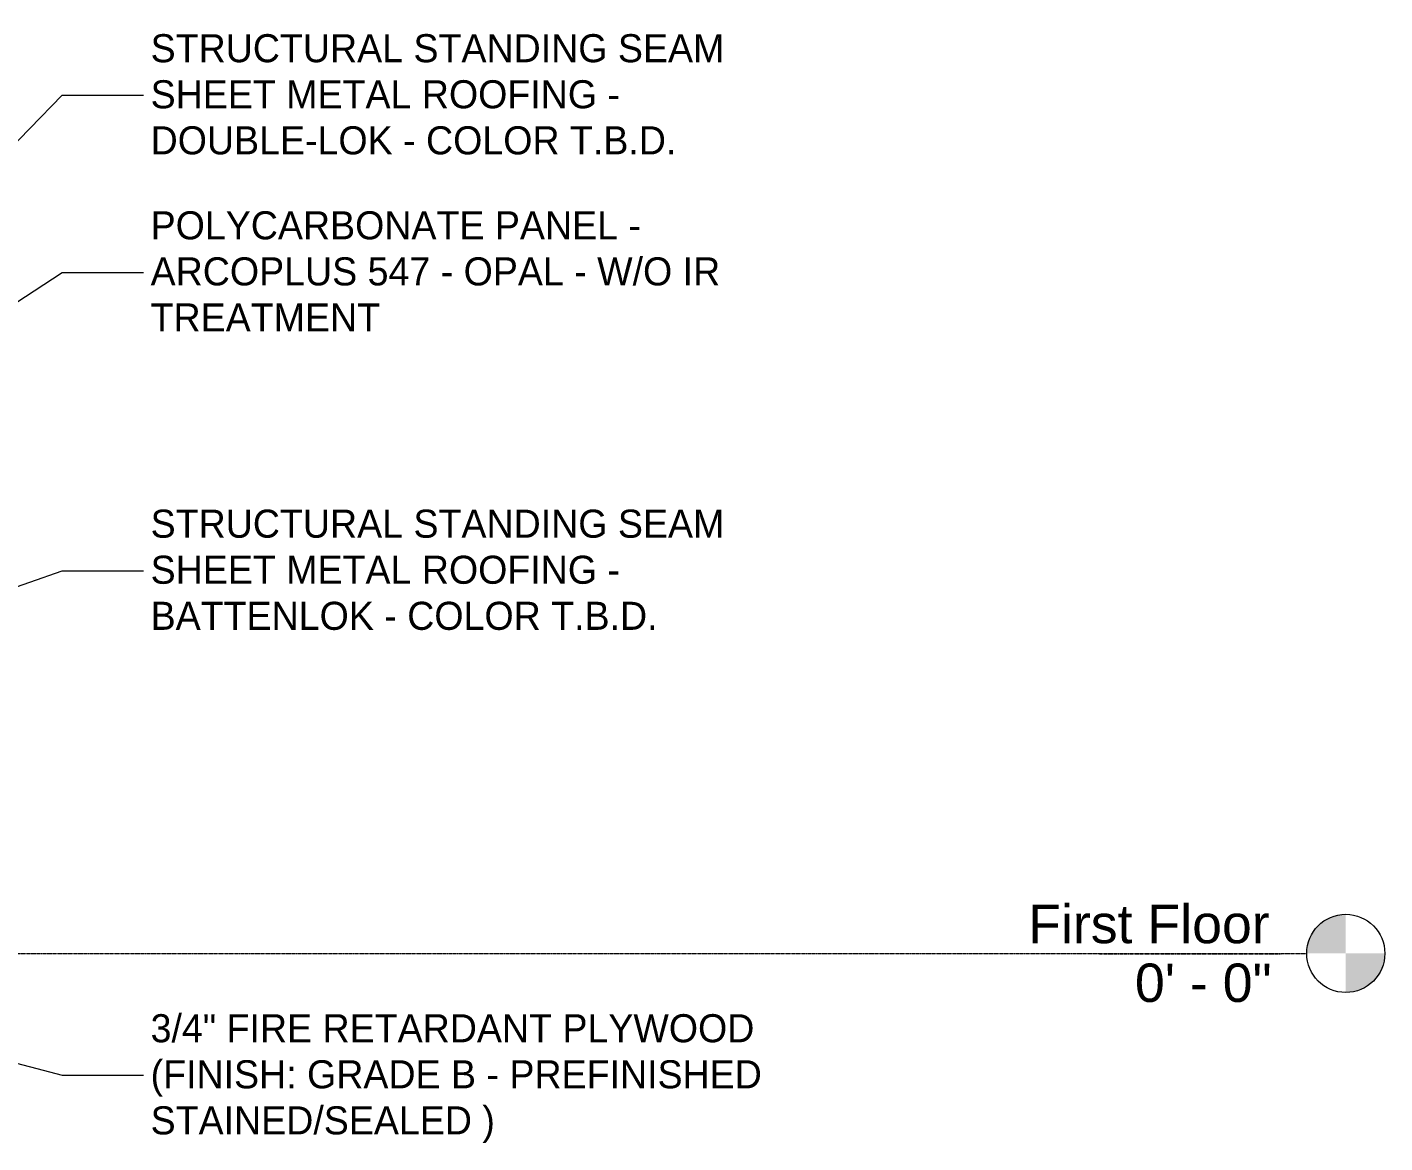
# Model space of a CAD drawing. Header units: inches. Extents: x -23445 to -52, y -314 to 853.
# Drawn here: x -886 to -52, y -116 to 569 of the extents above; entities that cross this region are included whole.
import ezdxf

# ---------------------------------------------------------------- set-up
doc = ezdxf.new("R2010")
doc.units = ezdxf.units.IN
doc.header["$MEASUREMENT"] = 0
doc.linetypes.add('Grid Line 1_2_', pattern=[0.875, 0.5, -0.125, 0.125, -0.125])
doc.layers.add('A-ANNO-IDEN', color=131, linetype='Continuous', lineweight=9)
doc.layers.add('A-FLOR-LEVL', color=51, linetype='Continuous', lineweight=9)
doc.styles.add('Arial', font='arial.ttf', dxfattribs={"height": 23.60479})
doc.styles.add('Century Gothic', font='GOTHIC.TTF', dxfattribs={"height": 17.245342})

# ---------------------------------------------------------------- blocks, each defined once
blk = doc.blocks.new('Level - Level Head - Circle-15001-Building Section - East_West looking South _ Fieldhouse')
at = {"layer": 'A-FLOR-LEVL'}
h = blk.add_hatch(color=256, dxfattribs=at)
edge = h.paths.add_edge_path(flags=0)
edge.add_line((27195.41, 0), (27171.41, 0))
edge.add_arc((27195.41, 0), 24, 90, 180, ccw=False)
edge.add_line((27195.41, 24), (27195.41, 0))
h = blk.add_hatch(color=256, dxfattribs=at)
edge = h.paths.add_edge_path(flags=0)
edge.add_line((27195.41, -24), (27195.41, 0))
edge.add_line((27195.41, 0), (27219.41, 0))
edge.add_arc((27195.41, 0), 24, 270, 360, ccw=False)
blk.add_circle((27195.41, 0), 24, dxfattribs=at)

msp = doc.modelspace()

# ---------------------------------------------------------------- linework, layer by layer
at = {"layer": 'A-ANNO-IDEN', "color": 153}
for p, q in [((-1030.57318, 356.36275), (-864.37251, 527.06588)), ((-864.37251, 527.06588), (-810.08872, 527.06588)), ((-1042.28528, 302.02615), (-864.37251, 418.28076)), ((-864.37251, 418.28076), (-810.08872, 418.28076)), ((-1039.97542, 173.10642), (-864.37251, 235.02386)), ((-864.37251, 235.02386), (-810.08872, 235.02386)), ((-1616.94966, 125.37384), (-864.37251, -74.88334)), ((-864.37251, -74.88334), (-810.08872, -74.88334))]:
    msp.add_line(p, q, dxfattribs=at)

# ---------------------------------------------------------------- block references
at = {"layer": 'A-FLOR-LEVL'}
msp.add_blockref('Level - Level Head - Circle-15001-Building Section - East_West looking South _ Fieldhouse', (-27271.44791, 0), dxfattribs=at)

# ---------------------------------------------------------------- texts
at = {"layer": 'A-FLOR-LEVL', "insert": (-122.73898, 29.83731), "char_height": 23.6047904, "width": 176.256, "attachment_point": 3, "line_spacing_factor": 0.938532, "style": 'Arial', "bg_fill": 3, "box_fill_scale": 1.25, "bg_fill_color": 0, "bg_fill_transparency": 0}
msp.add_mtext('First Floor', dxfattribs=at)

# ---------------------------------------------------------------- next in the draw order: texts
at = {"layer": 'A-ANNO-IDEN', "char_height": 17.2453416, "attachment_point": 1, "line_spacing_factor": 0.984117, "style": 'Century Gothic', "bg_fill": 3, "box_fill_scale": 1.25, "bg_fill_color": 0, "bg_fill_transparency": 0}
for s, insert, width in [('STRUCTURAL STANDING SEAM\\PSHEET METAL ROOFING -\\PDOUBLE-LOK - COLOR T.B.D.', (-810.08872, 564.59693), 400.248), ('POLYCARBONATE PANEL -\\PARCOPLUS 547 - OPAL - W/O IR\\PTREATMENT', (-810.08872, 455.81181), 424.872), ('STRUCTURAL STANDING SEAM\\PSHEET METAL ROOFING -\\PBATTENLOK - COLOR T.B.D.', (-810.08872, 272.55492), 400.248), ('3/4" FIRE RETARDANT PLYWOOD\\P(FINISH: GRADE B - PREFINISHED\\PSTAINED/SEALED )', (-810.08872, -37.35228), 430.272)]:
    msp.add_mtext(s, dxfattribs=dict(at, insert=insert, width=width))
at = {"layer": 'A-FLOR-LEVL', "insert": (-121.56304, -6.22526), "char_height": 23.60479, "width": 99.936, "attachment_point": 3, "line_spacing_factor": 0.938532, "style": 'Arial', "bg_fill": 3, "box_fill_scale": 1.25, "bg_fill_color": 0, "bg_fill_transparency": 0}
msp.add_mtext('0\' - 0"', dxfattribs=at)

# ---------------------------------------------------------------- next in the draw order: linework, layer by layer
at = {"layer": 'A-FLOR-LEVL', "linetype": 'Grid Line 1_2_'}
msp.add_line((-5524.48888, 0), (-100.03859, 0), dxfattribs=at)

doc.saveas('drawing.dxf')
